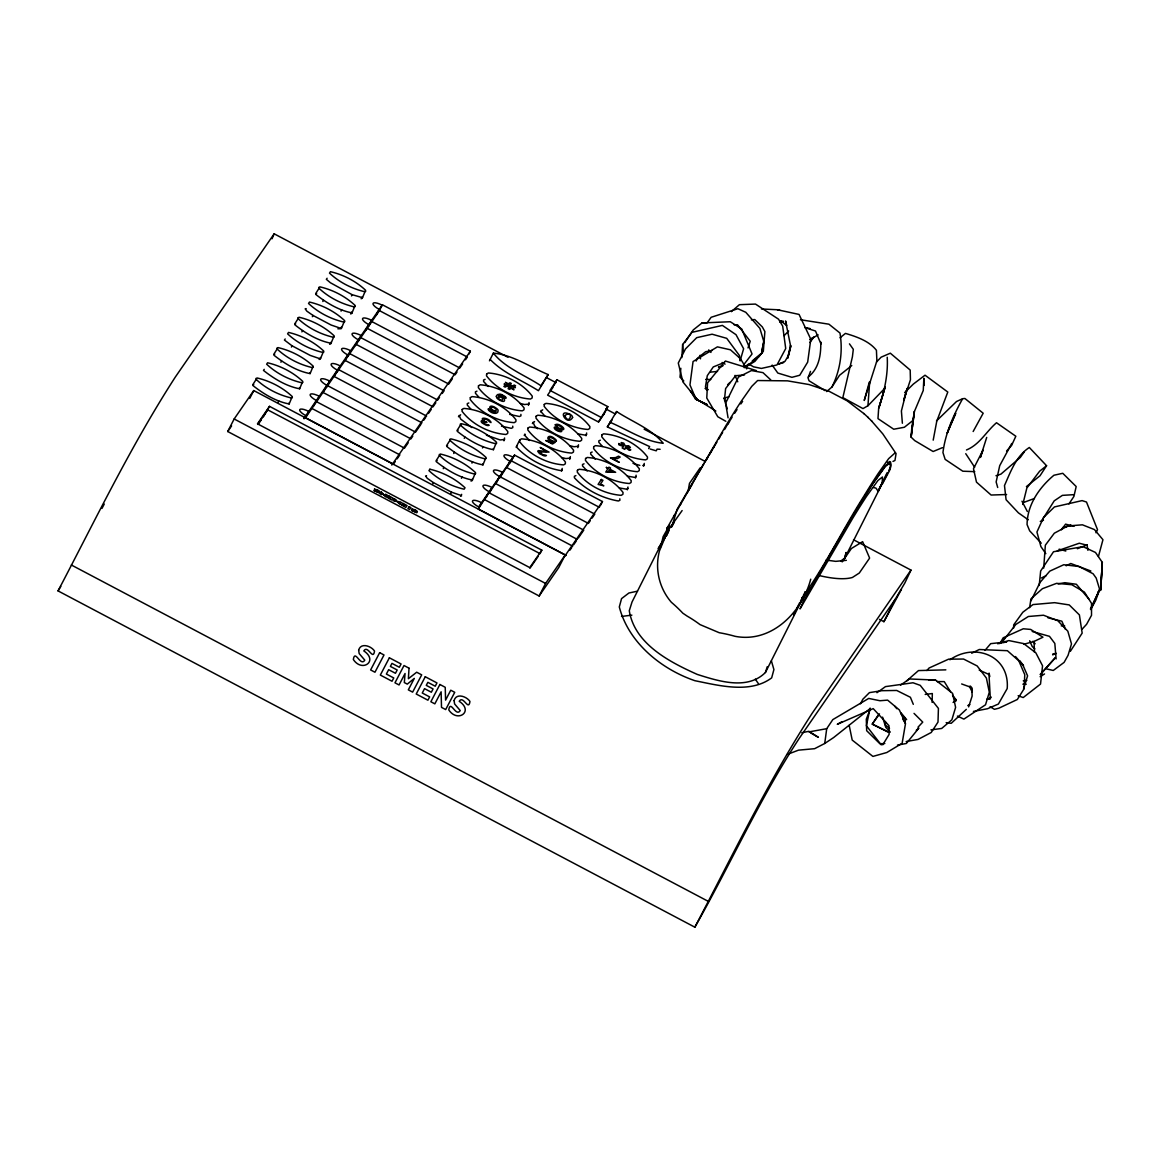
<?xml version="1.0" encoding="UTF-8"?>
<svg xmlns="http://www.w3.org/2000/svg" width="1161" height="1161" viewBox="0 0 1161 1161"><rect width="100%" height="100%" fill="white"/><g stroke="black" fill="none" stroke-linecap="round" stroke-linejoin="round"><path stroke-width="1.5" d="M885.408 721.576L885.379 725.059L889.529 728.368M932.123 702.39L932.327 693.538L925.201 694.423M667.357 534.118L667.575 527.138L671.798 526.92M889.587 463.994L889.428 461.483M1013.568 628.188L1013.713 624.836L1022.812 612.253L1032.985 604.576L1054.594 602.675L1069.237 604.925L1079.396 614.909L1082.168 633.122L1070.311 651.365M666.791 535.54L667.227 527.892L674.309 515.252M878.659 408.367L885.277 386.686L878.659 408.367L877.977 418.628L893.723 429.222L904.375 427.263L912.662 420.688M1043.71 568.077L1045.35 545.177L1054.333 533.204L1067.815 525.962L1082.415 524.816L1094.446 529.576L1102.95 539.705L1098.451 556.424M849.446 343.859L853.306 349.316L852.406 356.819L842.842 397.628L862.971 408.585L867.949 405.755L869.662 382.1M519.809 439.874L519.664 441.702C529.663 454.967 547.107 463.718 563.593 464.908L565.291 463.892L565.436 462.049C555.437 448.785 537.993 440.048 521.507 438.843L519.809 439.874L516.079 447.203M680.839 368.298L679.998 377.223L683.8 380.924M681.841 357.603L682.639 344.498L691.898 332.351L722.374 325.399L736.016 334.687L743.62 348.735L740.108 360.911M1039.211 585.478L1040.662 570.98L1053.52 551.736L1083.068 546.671L1095.476 552.462L1102.297 562.345L1100.73 590.006L1097.914 592.066M911.995 430.325L911.124 437.146L914.708 440.6L933.125 451.513L942.427 447.653M912.43 426.914L914.375 411.589L923.256 390.502L923.851 378.297L924.258 385.408M787.26 754.432L798.521 750.151L814.63 748.685L824.731 743.475L826.719 728.687L832.814 719.602L868.718 698.429L879.951 700.736L887.614 700.127L899.354 709.951L905.507 723.535L902.126 743.301L886.801 752.517L872.912 756.421L852.203 740.079L849.17 725.291M1029.604 607.667L1030.939 598.916L1042.389 588.7L1056.583 583.344L1071.792 584.723L1084.432 592.125L1091.543 603.372L1091.514 615.33L1086.594 624.299L1081.95 629.349M688.212 490.726L689.489 483.353L700.185 467.839M904.883 722.548L905.507 719.036L901.154 713.87M933.197 440.15L936.767 421.211L947.797 392.041L925.027 375.206L913.315 384.102L904.651 392.621M810.494 371.389L808.056 378.007L809.057 380.793L825.181 390.676M870.111 708.108L866.396 725.756L881.272 744.912M761.689 351.348L763.488 343.337M660.725 546.86L663.149 536.6L669.65 525.12M1022.783 504.454L1026.861 488.012L1039.646 471.192L1046.569 465.721L1029.314 447.493C1016.122 456.084 1010.592 471.787 1004.483 485.559L1006.079 499.723L1018.429 512.872L1028.283 519.794M846.108 552.578L844.627 558.325L842.16 561.895M846.224 552.476L844.758 558.064L840.883 560.981M842.262 560.748L844.758 558.064L887.178 473.732M869.328 382.071L864.234 400.472L876.889 360.897L876.424 350.274C869.096 340.957 856.528 336.69 845.469 333.396L840.027 337.793M672.277 525.323L677.095 509.331L726.583 424.534A377.325 13.917 -62.2 0 1 741.4 401.024L751.747 386.366L757.611 380.532L787.535 380.852L809.028 384.538L828.91 391.199L847.167 400.835L864.306 413.94M1023.538 689.083L1027.587 675.847L1022.87 664.977L1015.469 656.531M682.131 510.55L667.996 530.49L632.019 602.022L629.277 610.744C634.69 643.963 669.346 661.93 697.297 674.425C718.47 681.13 747.379 690.505 765.433 672.48L767.261 666.675M986.705 437.421L980.348 457.478L982.975 450.192L973.484 468.754L976.488 482.149L991.102 495.036L1006.587 494.528M968.637 706.904L972.134 696.063L971.844 687.631L961.656 683.96M793.906 613.632L793.602 614.764L795.14 611.716M748.018 347.908L750.224 341.261L737.496 324.746L734.115 324.819M844.889 557.541L844.627 558.325L851.419 548.485L862.623 541.665L869.618 558.093L859.3 573.026L852.435 577.452A96.203 28.517 27.2 0 1 818.345 575.348M881.388 484.355L878.267 491.437L875.945 488.099L873.304 487.489M879.269 406.742C884.464 390.865 888.209 374.031 887.222 357.225M673.133 524.191L673.511 523.19L671.102 527.268M870.257 708.95L866.295 719.24L866.672 730.704L879.893 743.737L884.813 743.548M826.647 391.576L831.915 387.063C840.303 370.446 843.017 351.377 839.969 333.033L828.925 324.195L800.437 319.739M507.996 357.283L274.17 233.811L272.037 238.774M853.538 539.763L910.979 570.095L904.84 583.011L895.131 599.395L799.421 738.091C759.802 798.376 730.371 864.611 694.858 927.189L58.05 590.905C95.797 518.938 131.164 445.403 175.311 377.064L274.17 233.811M667.996 530.49L659.463 550.88C654.644 568.948 659.23 588.279 671.363 602.283A150.712 113.154 79 0 1 682.842 613.197L687.109 616.085A117.943 101.413 51.6 0 1 700.039 624.603L719.21 632.716A147.998 116.419 -20 0 1 735.073 636.315C771.397 643.383 801.917 612.471 810.726 579.179M672.364 525.686L673.511 523.19M696.165 361.027L697.485 358.212L705.685 351.696L712.041 350.506M801.874 598.046C824.774 566.641 842.349 530.142 863.479 496.821A377.325 13.917 -62.2 0 1 878.297 473.325L888.644 458.653L895.276 452.732L895.973 454.198L894.957 460.482L892.969 461.396M1090.397 609.104L1099.67 589.469L1096.202 578.076L1093.096 573.766L1079.106 566.51L1063.752 564.739L1049.776 571.139L1040.067 582.358L1031.012 600.774M673.99 521.971L673.249 523.872M885.059 476.939L887.265 472.483M796.664 608.669L799.726 602.574M765.433 672.48L801.119 601.543M879.182 488.796L884.726 477.781M888.789 470.51L890.414 467.288M879.457 619.394L883.913 621.686L895.131 599.395M1091.05 608.437L1099.67 589.469L1095.766 600.222L1090.759 609.569M1095.969 532.768L1097.522 529.692L1086.493 502.031L1082.081 500.609L1054.449 506.922L1043.507 517.588L1036.933 531.999L1040.895 546.57L1045.814 553.652M252.764 384.741L257.089 377.964C269.962 380.939 282.616 387.455 292.238 396.525L289.147 403.955C276.042 401.561 263.474 393.855 253.011 385.612L253.751 384.523M273.72 354.381L278.045 347.603C290.918 350.578 303.572 357.095 313.194 366.165L310.103 373.595C296.998 371.186 284.43 363.495 273.967 355.237L274.707 354.163M294.676 324.006L299.001 317.243C311.874 320.218 324.514 326.734 334.15 335.805L331.059 343.221C317.954 340.826 305.387 333.134 294.923 324.877L295.663 323.803M315.632 293.646L319.957 286.869C332.83 289.844 345.47 296.374 355.106 305.43L352.015 312.86C338.91 310.466 326.343 302.76 315.879 294.517L316.619 293.428M280.933 362.232L281.572 360.984M291.411 347.052L292.05 345.804L284.445 340.057L285.185 338.983M301.889 331.872L302.528 330.624M312.367 316.692L313.006 315.444L306.867 311.163L305.154 308.826L306.141 308.608M322.845 301.512L323.469 300.264M278.176 402.214L278.8 400.966M264.229 369.343L263.489 370.432C273.952 378.675 286.52 386.366 299.625 388.775L302.716 381.345C293.094 372.275 280.44 365.759 267.567 362.783L266.653 364.206C276.274 373.276 288.915 379.807 301.802 382.767L302.876 382.39M341.044 311.119L341.668 309.871M351.507 295.939L352.146 294.691L362.493 297.68L365.584 290.25C355.948 281.18 343.308 274.664 330.435 271.689L329.506 273.125C339.143 282.181 351.783 288.712 364.656 291.687L365.744 291.295M292.05 345.804L310.234 355.411L319.594 358.618L320.581 358.415L323.672 350.985C314.036 341.914 301.396 335.398 288.523 332.423L287.609 333.846C297.231 342.916 309.871 349.432 322.743 352.407L323.832 352.03M313.006 315.444L331.19 325.051L340.55 328.258L341.537 328.041L344.628 320.625C334.992 311.554 322.352 305.024 309.479 302.063L308.55 303.485C318.187 312.556 330.827 319.072 343.7 322.047L344.788 321.655M436.043 460.815L440.382 454.038C453.254 457.013 465.895 463.544 475.517 472.6L472.44 480.03C459.321 477.635 446.767 469.929 436.289 461.686L437.044 460.598M458.464 416.77L460.656 414.767M489.463 360.824L493.367 353.118C512.901 354.903 530.272 367.21 548.181 374.568L538.443 390.706C522.421 380.518 503.381 373.232 490.16 359.431M446.55 445.65L450.874 438.873C463.747 441.848 476.387 448.364 486.024 457.434L482.932 464.864C469.828 462.455 457.26 454.764 446.796 446.506L447.536 445.432M457.042 430.47L461.367 423.692C474.239 426.667 486.88 433.198 496.516 442.254L493.425 449.684C480.32 447.29 467.752 439.598 457.289 431.341L458.029 430.252M432.763 483.847L433.401 482.599L427.263 478.317L425.55 475.981L426.537 475.778M443.255 468.681L443.894 467.433M453.762 453.501L454.386 452.253M464.255 438.336L464.893 437.087M450.961 493.454L451.6 492.206L460.946 495.413L461.686 494.339M461.454 478.288L462.093 477.04M471.946 463.108L472.585 461.86M482.454 447.943L483.078 446.695M503.947 440.803L504.6 437.973M528.4 405.363L529.039 402.548M524.221 435.39L524.903 434.054L524.932 435.549L529.532 440.527M532.377 423.576L534.568 421.574M540.533 411.763L542.724 409.775M553.986 385.481L556.903 379.749L607.827 406.64L604.097 413.984M561.561 471.221L562.214 468.405M569.717 459.408L570.356 456.592M577.859 447.595L578.512 444.779M586.015 435.781L586.653 432.966M607.827 406.64L598.539 422.024L547.615 395.132L553.26 386.918M648.636 448.596L649.652 446.593L607.334 426.9L616.607 411.531C632.048 421.762 651.394 428.728 663.192 443.27C644.152 441.354 627.216 429.41 609.728 422.183M615.156 414.39L616.607 411.531M627.332 489.84L627.97 487.01M635.473 478.027L636.126 475.212M643.629 466.214L644.268 463.399M227.716 431.515L234.159 418.976L253.766 390.56L565.189 555.016L558.76 567.555L539.139 595.985L227.716 431.515L231.59 425.913M249.746 398.397L253.766 390.56M257.669 424.404L267.712 409.848L540.025 553.652L541.824 550.154L269.512 406.35L263.358 416.843M304.4 418.584L305.894 415.667A8.577 2.54 27.2 0 1 299.77 409.557A8.577 2.54 27.2 0 1 308.797 411.458L305.807 417.292M313.368 406.321L316.373 400.487A8.577 2.54 27.2 0 1 310.248 394.377A8.577 2.54 27.2 0 1 319.275 396.278L316.285 402.098M323.846 391.141L326.851 385.307A8.577 2.54 27.2 0 1 320.726 379.197A8.577 2.54 27.2 0 1 329.753 381.098L326.763 386.918M334.324 375.961L337.329 370.127A8.577 2.54 27.2 0 1 331.204 364.017A8.577 2.54 27.2 0 1 340.231 365.904L337.241 371.738M344.802 360.781L347.807 354.947A8.577 2.54 27.2 0 1 341.668 348.837A8.577 2.54 27.2 0 1 350.709 350.724L347.719 356.558M355.281 345.586L358.285 339.767A8.577 2.54 27.2 0 1 352.146 333.657A8.577 2.54 27.2 0 1 361.187 335.544L358.198 341.378M365.759 330.406L368.748 324.587A8.577 2.54 27.2 0 1 362.624 318.462A8.577 2.54 27.2 0 1 371.665 320.363L368.676 326.197M376.237 315.226L379.226 309.392A8.577 2.54 27.2 0 1 373.102 303.282A8.577 2.54 27.2 0 1 382.143 305.183M379.154 311.017L382.419 304.777L470.365 351.217L468.855 354.134M566.292 555.451L478.288 508.982L481.583 502.698L514.526 455.097L602.457 501.537L600.208 505.92M486.183 497.576L489.173 491.756A8.577 2.54 27.2 0 1 483.049 485.632A8.577 2.54 27.2 0 1 492.09 487.533L478.593 508.533M496.676 482.41L499.665 476.576A8.577 2.54 27.2 0 1 493.541 470.466A8.577 2.54 27.2 0 1 502.582 472.353L489.086 493.367M507.168 467.23L510.172 461.41A8.577 2.54 27.2 0 1 504.048 455.286A8.577 2.54 27.2 0 1 513.075 457.187L499.593 478.187M510.085 463.021L514.526 455.097M539.139 595.985L545.583 583.446L565.189 555.016M694.858 927.189C732.591 855.236 767.972 781.701 812.12 713.347L910.979 570.095M860.432 703.827L862.855 699.227L869.429 692.624L881.707 690.693L896.713 690.461L910.398 697.282L913.301 704.335M101.95 508.445L104.258 504.048M803.456 595.187L805.328 591.776L804.718 592.473M1011.739 443.473L999.708 465.692L996.138 481.96L997.705 487.504M973.15 431.515L983.178 413.229L964.893 398.484L962.643 398.702C953.341 415.391 945.301 433.445 942.95 452.587L945.156 459.379L962.803 471.206L974.747 471.642M801.046 599.758L802.599 599.381L807.026 591.486M858.98 505.819A365.671 13.482 -62.2 0 1 873.333 483.049L885.204 466.591L889.834 463.05L890.458 466.011L889.515 470.655L882.157 484.398L882.462 477.011L878.006 480.422L866.628 496.197A349.896 12.902 -62.2 0 0 852.885 517.995L800.045 608.901L804.123 600.179L802.599 599.381L806.793 591.979M673.931 516.05L680.752 503.918M1000.738 642.106L1003.191 637.795L1023.262 628.783L1030.649 629.422L1042.955 637.2L1034.016 641.452L1023.813 644.268M680.361 504.73L698.487 473.093M823.831 565.392L804.123 600.179L800.495 601.05M817.257 577.032L835.383 545.394M687.37 492.496L692.42 483.716M829.317 556.017L840.753 536.193M698.937 472.483L703.856 463.907M704.712 462.455L708.95 455.243M705.932 460.525L707.63 457.652M840.288 537.137L845.847 527.529M709.763 453.878L713.783 447.116M709.269 454.865L712.477 449.467M845.368 528.502L850.665 519.402M713.275 448.117L716.918 442.065M850.171 520.404L855.222 511.812M668.286 532.057L658.432 548.297L658.94 549.226L658.432 548.297L669.287 530.272M658.432 548.297L658.955 549.138M718.674 439.148L720.386 436.333M720.908 435.288L722.621 432.472M854.714 512.843L859.503 504.759A367.05 13.54 -62.2 0 1 873.928 481.902L885.828 465.387L890.472 461.831L891.097 464.792L890.066 469.523M882.766 744.825L889.108 734.449L888.963 725.654L873.203 708.616L837.284 724.304L842.03 721.692M58.05 590.905L60.793 586.479M883.913 621.686L901.429 589.411L900.718 590.209M684.801 342.597L693.291 329.898L702.042 322.932L706.773 322.714M1041.794 520.592L1054.232 500.826L1062.388 495.37L1073.403 494.688M548.181 374.568L540.953 385.742C525.193 375.25 505.296 368.124 493.367 353.118M556.903 379.749L550.024 390.401L600.934 417.292M831.915 387.063L839.505 375.337L851.768 365.555M1046.569 465.721L1040.009 475.778L1026.411 486.604M878.195 715.176L872.259 724.116L887.817 731.996M1068.933 503.932L1073.896 496.473L1076.189 486.546L1062.765 473.296L1053.927 475.241C1039.226 487.576 1027.253 504.788 1027.064 524.569L1029.662 530.824L1041.257 543.217M269.512 406.35L257.466 423.809L529.779 567.613L541.824 550.154M258.337 424.113L261.341 419.745M303.834 418.642L382.419 304.777M391.779 465.082L470.365 351.217M395.277 461.512L393.448 464.168L305.503 417.728L379.429 310.611L467.361 357.051L465.474 359.794M397.106 458.871L399.848 454.894L311.903 408.454M408.164 442.834L404.507 448.146L316.561 401.706M412.765 436.173L410.907 438.873L322.961 392.418M421.051 424.171L415.565 432.124L327.62 385.684M423.823 420.137L425.695 417.438M428.453 413.447L431.195 409.47M435.81 402.765L433.024 406.814L345.078 360.374M439.511 397.41L437.682 400.066L349.737 353.626M442.254 393.434L444.082 390.793L356.137 344.353M452.398 378.733L448.741 384.044L360.795 337.604M456.999 372.057L455.141 374.756L367.195 328.316M462.629 363.901L459.8 368.008L371.854 321.568M598.612 421.878L604.17 413.809M607.377 426.798L612.036 420.05M529.982 568.208L538.007 556.569M564.623 556.366L602.457 501.537M569.949 550.14L571.778 547.499M573.621 544.814L576.422 540.779M578.265 538.094L583.751 530.142L495.791 483.687M590.223 520.752L588.395 523.408L500.449 476.953M592.052 518.111L594.795 514.134L506.864 467.68M740.834 403.955L742.605 401.401M879.487 713.884L872.259 724.116L889.544 732.373M1024.249 451.89L1020.33 457.419L1000.884 474.152L995.978 475.705M707.281 322.671L711.142 317.287L737.888 308.71L745.797 312.294L759.889 328.374L763.691 341.102L761.747 353.104L754.926 361.361L745.812 366.905M809.885 342.539L813.861 337.038L809.783 339.607M1001.725 642.715L1004.671 638.71L999.548 643.557M1061.415 529.793L1065.595 524.148L1074.056 526.339M1004.991 638.303L1015.831 624.444L1028.356 616.491L1043.507 615.228L1057.758 620.685L1067.83 631.207L1071.487 643.92L1068.062 655.341L1064.1 662.394L1053.259 670.477L1046.235 668.823M984.963 650.392L990.696 643.658L1006.66 641.873L1003.191 642.686M758.452 357.066L763.328 351.377L764.881 331.596L762.313 326.909L754.766 319.565L751.37 319.841M802.062 598.147L811.191 587.553M926.899 670.521L929.09 668.01L948.639 659.158L963.572 659.042L977.156 665.95L986.386 678.053L989.303 692.217L985.529 704.785L963.891 719.109L957.404 716.076M1040.343 674.323L1055.334 657.721L1040.343 674.556M917.959 727.236L922.748 722.113L914.026 713.376M867.949 405.755L884.131 389.008M876.511 361.985L881.126 357.182L890.327 353.191L910.195 370.069L910.442 379.749L903.664 400.443L907.133 388.398L901.4 410.979L902.373 423.243M784.11 335.674L788.667 330.987M808.245 376.962C819.056 368.603 821.03 354.845 820.769 342.002L820.987 344.004L815.501 331.016L804.762 327.576M727.613 384.755L729.935 382.433M1006.587 451.005L1011.565 445.505L1015.831 436.246L996.501 422.749C986.081 431.674 979.739 444.503 966.474 449.975M743.504 365.004L752.052 353.96L741.719 328.955L730.254 321.742L702.042 322.932M966.315 709.356L951.236 723.318L946.157 722.664M991.305 697.122L988.867 699.285L990.318 698.588L988.998 674.468L979.216 670.115M906.523 681.043L918.482 670.579L945.852 669.853M731.372 311.656L739.412 304.675L755.492 304.08L778.538 319.188L782.674 326.081L785.721 348.532L776.97 364.96L761.384 368.429L753.576 366.832L748.918 364.133M916.276 730.284L918.844 728.107L906.335 743.49L897.511 745.086M745.478 366.528L748.192 364.293M752.255 360.94L761.747 353.104L752.879 361.521L744.216 367.732M870.126 708.558L833.613 737.569L824.731 743.475M936.492 420.921L956.519 401.517L962.643 398.702M876.961 692.711L885.48 686.615L912.996 682.77L920.223 685.338L938.422 708.413L938.001 722.084L931.238 732.489L918.046 739.426L906.175 741.545M900.53 685.135L909.426 678.953L935.548 680.085L952.586 693.364L955.605 707.368L951.875 719.805L941.687 728.455L930.933 729.863M1040.125 676.689L1044.537 673.946M810.349 339.418L818.113 334.832M953.094 702.449L956.113 700.823L952.47 694.902M1041.373 578.018L1046.017 575.725M1066.132 565.799L1070.776 563.506L1090.89 571.023M971.699 653.237L979.274 649.507L1007.385 650.697L1018.836 660.827L1024.771 674.701L1024.089 688.792L1017.326 699.502L998.852 708.21L994.44 709.313L990.086 706.73M949.916 659.782C975.051 642.164 1009.896 655.878 1007.197 688.575L998.402 704.03L987.59 708.703L973.426 711.432M967.752 705.612L969.841 704.64M485.109 379.342L483.586 380.01L483.615 381.505L488.215 386.482M476.953 391.155L475.444 391.823L475.473 393.318L479.058 397.367M468.812 402.954L467.288 403.636L467.317 405.116L470.902 409.18M529.068 404.043L524.583 404.521L520.375 403.477M504.629 439.468L500.13 439.946L486.43 435.215M586.682 434.461L585.173 435.128L577.989 433.895M578.541 446.274L574.056 446.753L569.833 445.708M600.339 440.193L598.815 440.875L598.844 442.356L602.428 446.419M570.385 458.087L565.9 458.566L561.692 457.521M592.183 452.006L590.673 452.674L590.702 454.169L595.288 459.146M562.243 469.886L560.719 470.568C544.451 467.781 528.037 459.495 516.79 447.362L516.761 445.868M584.041 463.82L582.517 464.487L582.546 465.982L587.147 470.96M575.885 475.618L574.376 476.3L574.405 477.781C585.652 489.927 602.066 498.2 618.334 500.986L619.858 500.318L619.829 498.824M642.788 465.561L644.297 464.893M636.155 476.692L634.632 477.374L627.448 476.141M627.999 488.505L626.49 489.173L619.306 487.939M724.435 362.435L713.275 366.934L707.296 375.656L705.496 386.511L706.57 389.922M1077.379 548.732L1087.247 544.828M1040.271 521.376L1043.463 520.201M1022.914 502.728L1034.364 498.504M1052.621 654.848L1055.842 653.672M361.071 298.74L362.159 298.348M355.266 306.475L354.178 306.867C341.305 303.892 328.665 297.376 319.028 288.305L318.869 287.26M350.593 313.92L351.681 313.528M341.203 328.708L337.866 328.81M334.31 336.835L333.222 337.227C320.349 334.252 307.709 327.736 298.072 318.665L297.927 317.621M329.637 344.28L330.725 343.888M319.159 359.46L320.247 359.083M313.354 367.21L312.28 367.587C299.393 364.612 286.752 358.096 277.131 349.026L276.971 347.995M292.398 397.57L291.324 397.962C278.451 394.987 265.796 388.456 256.175 379.4L256.015 378.355M496.676 443.299L495.587 443.691C482.715 440.716 470.074 434.199 460.453 425.129L460.293 424.084M486.183 458.479L485.095 458.856C472.222 455.881 459.582 449.365 449.946 440.295L449.786 439.264M475.676 473.644L474.602 474.036C461.73 471.061 449.089 464.545 439.453 455.475L439.293 454.43M471.018 481.089L472.092 480.698M460.525 496.255L461.599 495.878M1057.279 550.865L1079.28 543.232L1087.102 545.249L1087.915 550.314M723.187 365.628L718.441 367.05L721.62 366.629M783.66 362.566L778.596 364.061L784.981 361.361L788.682 355.077L790.699 346.5L790.554 345.339L787.593 358.357L790.699 346.5L785.562 320.958L786.737 325.588L781.193 321.191M997.705 643.789L1008.807 640.567L1023.697 643.6L1035.844 652.845L1042.549 665.79L1040.532 684.061L1023.204 697.558L1018.139 695.744M723.884 398.136L728.977 396.757M987.256 698.922L990.406 698.124M987.039 699.343L990.318 698.588M327.097 278.248L326.357 279.337L330.421 282.762L352.146 294.691M637.476 591.181L628.928 592.995L621.556 598.612L619.306 606.942C628.536 642.643 661.088 669.142 694.917 680.709C719.022 685.498 750.195 693.944 771.659 677.879L773.908 669.563L771.397 660.856M621.527 616.433L631.874 615.141M780.018 322.337L783.385 321.641M801.816 732.736L808.898 731.299L818.374 737.322L810.523 732.809M808.956 731.894L826.719 728.687M1058.121 583.881L1064.855 582.706L1076.363 584.259L1088.989 599.163M1052.896 653.89L1056.379 653.396M887.555 462.339L888.31 462.252M1023.291 680.796L1026.846 680.404M710.721 372.1L717.527 371.418M846.369 560.313L835.731 561.358L826.095 560.081M744.52 374.916L735.581 375.714L725.625 388.543L724.449 399.79L727.279 408.716M928.64 680.288L935.548 680.085M937.145 681.594L944.256 681.609L950.641 691.956M1022.885 684.192L1026.28 684.221M705.714 379.4L710.75 379.531M1061.227 625.881L1064.739 625.982M777.449 309.755L799.058 314.428L810.799 339.215L807.679 362.116L799.726 375.264L791.933 377.325L777.826 373.058L772.152 365.091M660.13 449.292L657.082 449.147L656.241 450.816L650.16 449.031M761.456 308.986L779.524 309.842M779.67 320.987L783.254 321.191M806.547 327.91L810.102 328.563M1047.977 617.812L1061.851 621.193L1065.406 629.32M639.813 465.372L633.021 463.413M1059.122 549.168L1065.798 551.04M1032.202 631.468L1049.486 636.33L1054.827 643.455L1056.104 658.926M756.348 370.606L725.436 361.042L707.571 382.825L706.773 398.034L717.803 416.755L725.843 421.298M509.635 414.375L519.402 416.523L520.926 415.841L520.897 414.361M501.494 426.174L511.246 428.322L512.77 427.654L512.741 426.16M705.017 388.384L708.326 389.661M451.6 492.206L433.401 482.599M707.122 404.536L695.497 399.079L690.389 390.88L697.746 400.168L682.929 381.925L678.285 363.045L685.454 348.953L696.687 337.677L712.085 334.208L726.713 338.33L739.47 355.585L739.847 359.925M695.497 399.079L706.904 404.434M546.439 377.586L556.046 382.666M605.694 408.875L615.301 413.955M644.137 429.178L704.988 461.323M667.575 527.138L668.794 527.776M667.227 527.892L668.431 528.531M338.678 369.648L426.624 416.088M511.522 460.932L599.468 507.372M334.02 376.396L421.965 422.836M489.361 492.961L577.351 539.43M484.703 499.709L572.692 546.163M234.159 418.976L545.583 583.446M71.343 565.001L708.152 901.299M722.171 362.493L725.074 364.133M715.829 411.038L695.831 398.673L689.953 384.915L693.059 361.521L717.425 346.863L730.429 349.795L740.428 358.691L746.712 368.879M471.917 427.553L460.743 419.136L459.146 415.435M1034.857 648.854L1032.216 646.517L1029.676 640.756M544.814 415.986L541.229 411.937L541.2 410.443M537.674 428.728L534.655 425.942L533.059 422.256M863.784 413.461L868.21 417.554M770.788 379.923L762.98 372.652L751.457 370.562L738.44 377.078L725.61 403.172L728.078 417.858M871.505 420.877L882.795 433.88L895.77 453.196M801.656 598.452L802.599 599.381M867.688 417.075L871.998 421.356M1032.753 641.322L1035.148 643.789M890.24 731.996L885.756 727.294L882.592 717.135M953.079 696.339L956.258 699.836M708.689 349.911L710.967 352.451M894.638 706.106L896.814 708.703M901.096 712.927L906.639 719.646M1019.706 660.667L1023.494 665.601M755.332 679.17L758.365 683.626M965.749 453.69L974.63 467.201M902.736 718.891L905.304 723.332M1021.97 501.204L1027.34 511.493M969.348 686.325L972.337 692.145M724.246 398.252L725.756 401.488M970.436 686.049L972.367 690.577M735.029 375.366L737.757 381.795M493.178 448.814L493.425 449.684M482.686 463.994L482.932 464.864M472.193 479.159L472.44 480.03M362.247 296.81L362.493 297.68M351.768 311.99L352.015 312.86M341.29 327.184L341.537 328.041M330.812 342.364L331.059 343.221M320.334 357.544L320.581 358.415M309.856 372.725L310.103 373.595M299.378 387.905L299.625 388.775M288.9 403.085L289.147 403.955M888.789 462.702L889.007 463.689M989.099 673.104L989.811 676.573M700.098 355.266L700.489 358.822M682.639 344.498L683.278 351.986M1034.016 641.452L1034.495 652.308M724.508 429.57A365.671 13.482 -62.2 0 1 726.075 427.03M727.976 423.983A365.671 13.482 -62.2 0 1 729.805 421.066M726.626 425.942A367.05 13.54 -62.2 0 1 728.527 422.894M730.371 419.963A367.05 13.54 -62.2 0 1 732.127 417.176M734.652 413.243A367.05 13.54 -62.2 0 1 737.032 409.601M491.059 407.874L491.059 408.164A2.946 1.132 27 0 0 491.698 409.136C493.715 412.111 499.303 410.312 494.455 407.801A2.54 0.987 27 0 0 492.946 407.235A3.149 1.219 27 0 0 491.669 407.221L491.059 407.874M497.938 397.425C502.64 404.768 505.383 395.088 497.938 397.425M358.647 650.204L359.184 653.57L364.786 660.159C360.476 667.169 354.976 648.593 353.35 659.521C362.217 672.872 378.733 660.856 363.814 650.915C367.805 644.311 373.087 661.378 374.524 651.031C371.215 645.995 360.723 642.265 358.647 650.204M454.082 700.605L454.619 703.972L460.22 710.561C455.896 717.571 450.41 698.995 448.785 709.922C457.652 723.274 474.167 711.243 459.234 701.317C463.239 694.713 468.522 711.766 469.958 701.433C466.649 696.397 456.157 692.667 454.082 700.605M1101.296 579.441L1100.73 590.006L1102.297 562.345L1101.296 579.441M409.02 668.17L408.396 678.721L416.683 672.219L421.69 674.86L412.634 692.13L408.324 689.852L414.317 678.401L407.293 684.119L404.333 682.566L405.058 673.511L399.065 684.961L394.972 682.799L404.013 665.529L409.02 668.17M488.317 409.006L488.389 409.731A3.846 1.48 27 0 0 489.942 411.415C492.148 413.563 498.591 414.912 498.113 410.239A4.818 1.858 27 0 0 496.531 408.411C487.707 401.953 487.475 411.212 496.066 411.516L492.525 412.155L488.317 409.006M911.806 427.48L911.124 437.146L914.375 411.589L911.806 427.48M496.327 396.307L496.792 397.904A4.862 1.872 27 0 0 499.767 400.255C507.894 404.681 504.396 395.19 498.591 395.93A9.303 3.599 27 0 1 499.796 395.132L500.841 395.088A2.859 1.103 27 0 1 502.873 395.785C504.034 396.032 505.891 399.834 506.138 397.802A3.744 1.451 27 0 0 505.151 396.569L501.799 394.653A4.644 1.8 27 0 0 499.84 394.13L497.401 394.653L496.327 396.307M462.194 409.441L462.049 411.27C472.048 424.534 489.492 433.285 505.978 434.475L507.676 433.459L507.821 431.631C497.822 418.366 480.378 409.615 463.892 408.425L462.194 409.441M470.336 397.628L470.19 399.457C480.19 412.721 497.634 421.472 514.134 422.662L515.832 421.646L515.977 419.818C505.978 406.553 488.534 397.802 472.034 396.612L470.336 397.628M478.492 385.815L478.347 387.643C488.346 400.908 505.79 409.659 522.276 410.849L523.974 409.833L524.133 408.004C514.134 394.74 496.69 385.989 480.19 384.799L478.492 385.815M486.648 374.002L486.503 375.83C496.502 389.095 513.946 397.846 530.432 399.036L532.13 398.02L532.275 396.191C522.276 382.927 504.832 374.176 488.346 372.986L486.648 374.002M527.965 428.061L527.805 429.889C537.804 443.154 555.248 451.905 571.749 453.095L573.447 452.079L573.592 450.236C563.593 436.971 546.149 428.235 529.648 427.03L527.965 428.061M536.106 416.248L535.961 418.076C545.96 431.341 563.404 440.092 579.905 441.282L581.588 440.266L581.748 438.423C571.749 425.158 554.305 416.422 537.804 415.217L536.106 416.248M544.262 404.434L544.117 406.263C554.116 419.527 571.56 428.278 588.046 429.468L589.744 428.453L589.89 426.609C579.89 413.345 562.446 404.608 545.96 403.404L544.262 404.434M577.423 470.292L577.278 472.135C587.277 485.4 604.721 494.136 621.208 495.326L622.906 494.31L623.051 492.482C613.052 479.217 595.608 470.466 579.121 469.276L577.423 470.292M585.579 458.479L585.42 460.322C595.419 473.586 612.863 482.323 629.364 483.513L631.062 482.497L631.207 480.669C621.208 467.404 603.764 458.653 587.277 457.463L585.579 458.479M593.721 446.666L593.576 448.509C603.575 461.773 621.019 470.51 637.52 471.7L639.218 470.684L639.363 468.855C629.364 455.591 611.92 446.84 595.419 445.65L593.721 446.666M601.877 434.853L601.732 436.696C611.731 449.96 629.175 458.697 645.661 459.887L647.359 458.871L647.504 457.042C637.505 443.778 620.061 435.027 603.575 433.837L601.877 434.853M539.56 451.934L542.637 454.633A2.612 1.016 27 0 0 544.335 454.851L546.439 455.489L545.626 455.881A3.991 1.538 27 0 1 543.725 455.692L539.502 453.603L537.761 451.353A4.557 1.756 27 0 1 538.573 450.628L546.381 451.484L540.17 447.435L549.037 452.108L539.56 451.934M556.032 428.264L557.715 430.209A2.438 0.943 27 0 0 560.037 430.804L559.544 429.164L556.032 428.264M482.947 421.936L484.645 423.867L489.216 425.245L488.375 425.521A4.194 1.625 27 0 1 485.864 425.086L482.439 423.155A3.846 1.48 27 0 1 481.162 421.428L481.264 421.037A3.207 1.234 27 0 1 482.831 420.761L483.76 421.008C478.448 416.277 488.854 418.279 490.232 421.24A4.47 1.727 27 0 1 490.972 422.575L489.129 421.516A2.699 1.045 27 0 0 487.228 419.803C483.411 417.176 482.802 421.762 486.996 422.27L482.947 421.936M556.409 440.919L554.537 439.845A2.743 1.059 27 0 0 552.621 438.132L549.922 437.392L548.906 438.408A2.975 1.146 27 0 0 549.603 439.438L555.393 442.181L552.462 444.024L545.786 440.512L551.519 442.762L553.1 441.804C544.509 440.585 547.557 432.487 554.552 438.597A4.412 1.698 27 0 1 556.075 440.063L556.409 440.919M572.605 417.423C567.279 427.35 556.003 407.467 570.327 414.477A4.005 1.553 27 0 1 572.141 416.073L572.605 417.423M374.466 489.144L377.557 491.872L373.9 490.493L379.212 492.83L376.28 489.986L378.196 490.74A4.354 1.292 27.2 0 1 379.778 491.901L377.862 490.073L374.466 489.144M412.082 509.011L415.174 511.725L411.516 510.361L416.828 512.698L413.896 509.94L415.812 510.608A4.354 1.292 27.2 0 1 417.38 511.769L415.478 509.94L412.082 509.011M555.248 424.81L556.961 427.408L554.668 427.103A3.846 1.48 27 0 0 554.29 428.003C554.827 431.007 565.03 433.895 560.719 429.396C568.934 431.37 558.673 421.922 555.248 424.81M562.475 428.293L562.214 428.772A2.888 1.117 27 0 1 559.646 428.453L558.499 427.858A2.975 1.146 27 0 1 557.265 426.842A2.902 1.117 27 0 1 556.859 425.927L557.12 425.506A2.902 1.117 27 0 1 559.675 425.942L562.475 428.293M564.797 415.653C569.485 427.03 574.608 408.28 564.797 415.653M625.518 447.493L624.792 449.365L622.151 447.957L623.646 446.506L618.915 444.881L618.682 443.473L623.486 445.505L621.164 442.559L623.733 443.154L625.3 445.926L628.623 445.737L630.408 447.449L626.548 447.116L630.786 449.858L629.32 450.381L625.518 447.493M949.742 426.827L947.245 433.155L955.721 413.301L949.742 426.827M379.662 652.671L370.62 669.941L374.959 672.234L384.001 654.964L379.662 652.671M389.37 657.794L380.329 675.063L392.026 681.246L393.753 677.951L386.381 674.062L388.659 669.694L395.451 673.278L397.178 669.984L390.386 666.399L391.968 663.381L399.355 667.27L401.082 663.976L389.37 657.794M425.26 676.747L416.219 694.017L427.916 700.199L429.643 696.905L422.27 693.015L424.549 688.647L431.341 692.232L433.068 688.937L426.276 685.353L427.858 682.334L435.244 686.224L436.957 682.929L425.26 676.747M439.903 684.482L430.862 701.752L434.838 703.856L441.136 691.811L441.499 707.368L445.679 709.574L454.735 692.304L450.758 690.215L445.577 700.112L445.229 687.297L439.903 684.482M504.295 384.044L505.557 385.379L503.83 386.41L505.209 387.135L506.936 386.105L509.824 387.629L508.083 388.659L509.461 389.385L511.188 388.355L513.96 389.82L511.798 387.992L515.411 387.585L513.859 386.773L515.586 385.757L514.207 385.031L512.494 386.047L509.621 384.538L511.333 383.507L509.955 382.782L508.228 383.798L505.412 382.317L507.633 384.16L506.152 385.017L504.295 384.044M610.526 457.884L619.292 462.354L612.718 458.885L617.405 458.58L620.192 457.057L618.494 456.171L615.591 457.623L610.526 457.884M606.361 467.39L607.813 468.899L605.752 472.106L615.649 472.295L609.83 469.218L610.584 468.028L608.944 467.157L608.175 468.347L606.361 467.39M601.311 479.464L598.104 484.427L603.836 485.791L600.455 484.21L602.951 480.335L601.311 479.464M609.467 469.77L608.03 472.005L613.661 471.99L609.467 469.77M381.33 491.959L380.024 493.846L381.577 494.673L382.332 493.585L385.858 496.937L387.164 495.036L385.597 494.209L384.697 495.529L381.33 491.959M387.266 497.184L391.634 499.985L392.94 498.084L388.325 495.645L390.662 498.025C383.333 494.078 395.001 501.436 387.266 497.184M394.348 498.838L393.042 500.725L397.164 501.625L400.008 504.411L401.314 502.51L399.703 501.654L398.833 502.916L398.15 501.45L395.19 500.986L396.061 499.738L394.348 498.838M401.416 504.658L405.769 507.459L407.09 505.557L402.475 503.119L404.797 505.499C397.483 501.537 409.136 508.91 401.416 504.658M409.194 506.675L407.888 508.576L409.601 509.476L410.907 507.575L409.194 506.675M481.583 502.698L478.68 506.922A8.577 2.54 27.2 0 1 472.556 500.812A8.577 2.54 27.2 0 1 481.583 502.698M511.885 386.41L510.419 387.281L507.531 385.757L509.011 384.886L511.885 386.41M429.875 469.218L428.96 470.64C438.582 479.711 451.237 486.227 464.11 489.202L465.024 487.78C455.402 478.709 442.747 472.193 429.875 469.218M1070.935 525.294L1062.547 527.733L1070.921 525.294"/></g></svg>
